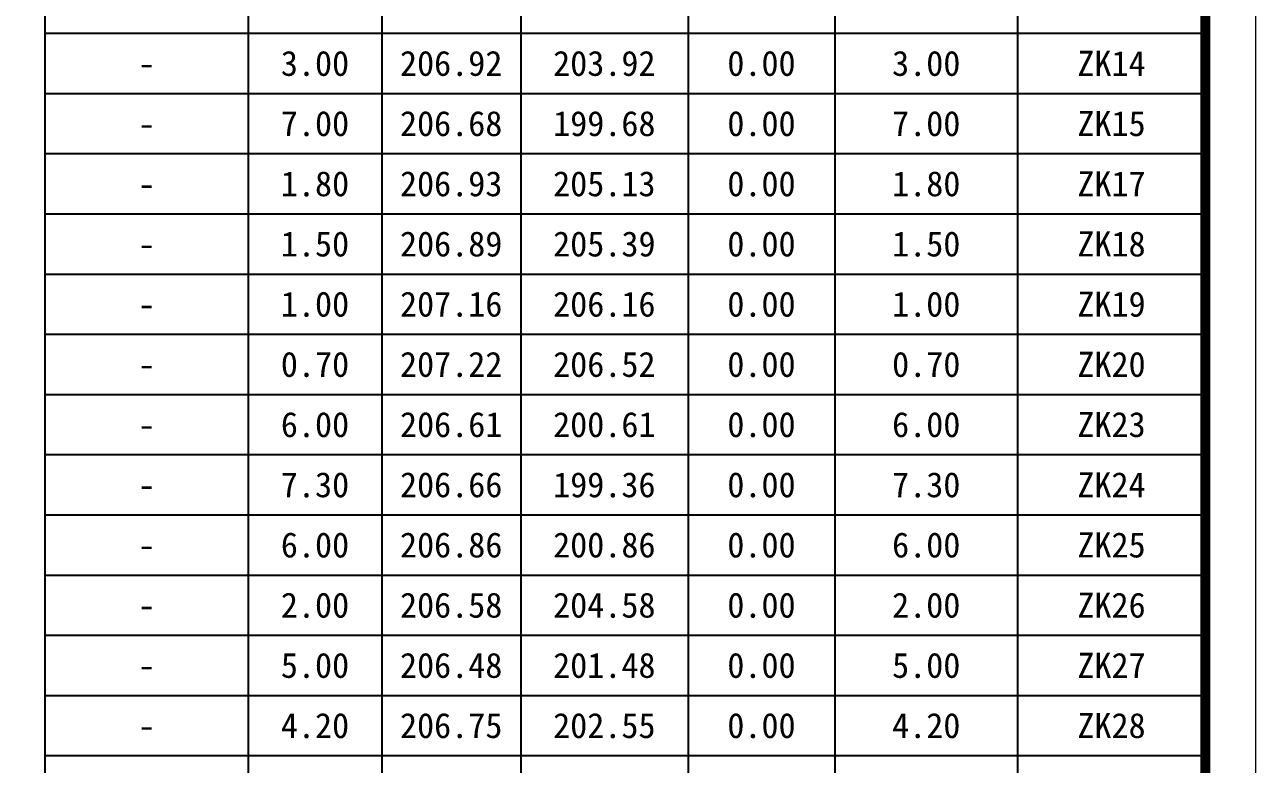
# Model space of a CAD drawing. Header units: millimetres. Extents: x 928 to 1798, y 854 to 1152.
# Drawn here: x 1015.6 to 1138.3, y 929.5 to 1003.3 of the extents above; entities that cross this region are included whole.
import ezdxf

# ---------------------------------------------------------------- set-up
doc = ezdxf.new("R2010")
doc.units = ezdxf.units.MM
doc.layers.add('不打印', color=7, linetype='Continuous', plot=False)
doc.styles.add('成果表转DWG表体', font='simfang_0.ttf', dxfattribs={"height": 2.5})

# ---------------------------------------------------------------- blocks, each defined once
blk = doc.blocks.new('地层图框模板（昇龙1）.dwg', base_point=(25, 269))
at = {"const_width": 1}
blk.add_lwpolyline([(25, 5), (205, 5), (205, 292), (25, 292), (25, 5), (205, 5)], dxfattribs=at)
at = {"layer": '不打印', "const_width": 0.15}
blk.add_lwpolyline([(0, 0), (210, 0), (210, 297), (0, 297), (0, 0)], dxfattribs=at)

msp = doc.modelspace()

# ---------------------------------------------------------------- linework, layer by layer
at = {"color": 0}
for points in [[(1017.59, 882.4), (1017.59, 1110.4)], [(1017.59, 1002.4), (1017.59, 1008.4)], [(1037.86, 1002.4), (1037.86, 1008.4)], [(1037.86, 1002.4), (1037.86, 1008.4)], [(1051.19, 1002.4), (1051.19, 1008.4)], [(1051.19, 1002.4), (1051.19, 1008.4)], [(1065.04, 1002.4), (1065.04, 1008.4)], [(1065.04, 1002.4), (1065.04, 1008.4)], [(1081.71, 1002.4), (1081.71, 1008.4)], [(1081.71, 1002.4), (1081.71, 1008.4)], [(1096.33, 1002.4), (1096.33, 1008.4)], [(1096.33, 1002.4), (1096.33, 1008.4)], [(1114.54, 1002.4), (1114.54, 1008.4)], [(1114.54, 1002.4), (1114.54, 1008.4)], [(1133.26, 1002.4), (1133.26, 1008.4)], [(1017.59, 1002.4), (1037.86, 1002.4)], [(1017.59, 1002.4), (1037.86, 1002.4)], [(1017.59, 996.4), (1017.59, 1002.4)], [(1037.86, 1002.4), (1051.19, 1002.4)], [(1037.86, 996.4), (1037.86, 1002.4)], [(1037.86, 1002.4), (1051.19, 1002.4)], [(1037.86, 996.4), (1037.86, 1002.4)], [(1051.19, 1002.4), (1065.04, 1002.4)], [(1051.19, 996.4), (1051.19, 1002.4)], [(1051.19, 1002.4), (1065.04, 1002.4)], [(1051.19, 996.4), (1051.19, 1002.4)], [(1065.04, 1002.4), (1081.71, 1002.4)], [(1065.04, 996.4), (1065.04, 1002.4)], [(1065.04, 1002.4), (1081.71, 1002.4)], [(1065.04, 996.4), (1065.04, 1002.4)], [(1081.71, 1002.4), (1096.33, 1002.4)], [(1081.71, 996.4), (1081.71, 1002.4)], [(1081.71, 1002.4), (1096.33, 1002.4)], [(1081.71, 996.4), (1081.71, 1002.4)], [(1096.33, 1002.4), (1114.54, 1002.4)], [(1096.33, 996.4), (1096.33, 1002.4)], [(1096.33, 1002.4), (1114.54, 1002.4)], [(1096.33, 996.4), (1096.33, 1002.4)], [(1114.54, 1002.4), (1133.26, 1002.4)], [(1114.54, 996.4), (1114.54, 1002.4)], [(1114.54, 1002.4), (1133.26, 1002.4)], [(1114.54, 996.4), (1114.54, 1002.4)], [(1133.26, 996.4), (1133.26, 1002.4)], [(1017.59, 996.4), (1037.86, 996.4)], [(1017.59, 996.4), (1037.86, 996.4)], [(1017.59, 990.4), (1017.59, 996.4)], [(1037.86, 996.4), (1051.19, 996.4)], [(1037.86, 990.4), (1037.86, 996.4)], [(1037.86, 996.4), (1051.19, 996.4)], [(1037.86, 990.4), (1037.86, 996.4)], [(1051.19, 996.4), (1065.04, 996.4)], [(1051.19, 990.4), (1051.19, 996.4)], [(1051.19, 996.4), (1065.04, 996.4)], [(1051.19, 990.4), (1051.19, 996.4)], [(1065.04, 996.4), (1081.71, 996.4)], [(1065.04, 990.4), (1065.04, 996.4)], [(1065.04, 996.4), (1081.71, 996.4)], [(1065.04, 990.4), (1065.04, 996.4)], [(1081.71, 996.4), (1096.33, 996.4)], [(1081.71, 990.4), (1081.71, 996.4)], [(1081.71, 996.4), (1096.33, 996.4)], [(1081.71, 990.4), (1081.71, 996.4)], [(1096.33, 996.4), (1114.54, 996.4)], [(1096.33, 990.4), (1096.33, 996.4)], [(1096.33, 996.4), (1114.54, 996.4)], [(1096.33, 990.4), (1096.33, 996.4)], [(1114.54, 996.4), (1133.26, 996.4)], [(1114.54, 990.4), (1114.54, 996.4)], [(1114.54, 996.4), (1133.26, 996.4)], [(1114.54, 990.4), (1114.54, 996.4)], [(1133.26, 990.4), (1133.26, 996.4)], [(1017.59, 990.4), (1037.86, 990.4)], [(1017.59, 990.4), (1037.86, 990.4)], [(1017.59, 984.4), (1017.59, 990.4)], [(1037.86, 990.4), (1051.19, 990.4)], [(1037.86, 984.4), (1037.86, 990.4)], [(1037.86, 990.4), (1051.19, 990.4)], [(1037.86, 984.4), (1037.86, 990.4)], [(1051.19, 990.4), (1065.04, 990.4)], [(1051.19, 984.4), (1051.19, 990.4)], [(1051.19, 990.4), (1065.04, 990.4)], [(1051.19, 984.4), (1051.19, 990.4)], [(1065.04, 990.4), (1081.71, 990.4)], [(1065.04, 984.4), (1065.04, 990.4)], [(1065.04, 990.4), (1081.71, 990.4)], [(1065.04, 984.4), (1065.04, 990.4)], [(1081.71, 990.4), (1096.33, 990.4)], [(1081.71, 984.4), (1081.71, 990.4)], [(1081.71, 990.4), (1096.33, 990.4)], [(1081.71, 984.4), (1081.71, 990.4)], [(1096.33, 990.4), (1114.54, 990.4)], [(1096.33, 984.4), (1096.33, 990.4)], [(1096.33, 990.4), (1114.54, 990.4)], [(1096.33, 984.4), (1096.33, 990.4)], [(1114.54, 990.4), (1133.26, 990.4)], [(1114.54, 984.4), (1114.54, 990.4)], [(1114.54, 990.4), (1133.26, 990.4)], [(1114.54, 984.4), (1114.54, 990.4)], [(1133.26, 984.4), (1133.26, 990.4)], [(1017.59, 984.4), (1037.86, 984.4)], [(1017.59, 984.4), (1037.86, 984.4)], [(1017.59, 978.4), (1017.59, 984.4)], [(1037.86, 984.4), (1051.19, 984.4)], [(1037.86, 978.4), (1037.86, 984.4)], [(1037.86, 984.4), (1051.19, 984.4)], [(1037.86, 978.4), (1037.86, 984.4)], [(1051.19, 984.4), (1065.04, 984.4)], [(1051.19, 978.4), (1051.19, 984.4)], [(1051.19, 984.4), (1065.04, 984.4)], [(1051.19, 978.4), (1051.19, 984.4)], [(1065.04, 984.4), (1081.71, 984.4)], [(1065.04, 978.4), (1065.04, 984.4)], [(1065.04, 984.4), (1081.71, 984.4)], [(1065.04, 978.4), (1065.04, 984.4)], [(1081.71, 984.4), (1096.33, 984.4)], [(1081.71, 978.4), (1081.71, 984.4)], [(1081.71, 984.4), (1096.33, 984.4)], [(1081.71, 978.4), (1081.71, 984.4)], [(1096.33, 984.4), (1114.54, 984.4)], [(1096.33, 978.4), (1096.33, 984.4)], [(1096.33, 984.4), (1114.54, 984.4)], [(1096.33, 978.4), (1096.33, 984.4)], [(1114.54, 984.4), (1133.26, 984.4)], [(1114.54, 978.4), (1114.54, 984.4)], [(1114.54, 984.4), (1133.26, 984.4)], [(1114.54, 978.4), (1114.54, 984.4)], [(1133.26, 978.4), (1133.26, 984.4)], [(1017.59, 978.4), (1037.86, 978.4)], [(1017.59, 978.4), (1037.86, 978.4)], [(1017.59, 972.4), (1017.59, 978.4)], [(1037.86, 978.4), (1051.19, 978.4)], [(1037.86, 972.4), (1037.86, 978.4)], [(1037.86, 978.4), (1051.19, 978.4)], [(1037.86, 972.4), (1037.86, 978.4)], [(1051.19, 978.4), (1065.04, 978.4)], [(1051.19, 972.4), (1051.19, 978.4)], [(1051.19, 978.4), (1065.04, 978.4)], [(1051.19, 972.4), (1051.19, 978.4)], [(1065.04, 978.4), (1081.71, 978.4)], [(1065.04, 972.4), (1065.04, 978.4)], [(1065.04, 978.4), (1081.71, 978.4)], [(1065.04, 972.4), (1065.04, 978.4)], [(1081.71, 978.4), (1096.33, 978.4)], [(1081.71, 972.4), (1081.71, 978.4)], [(1081.71, 978.4), (1096.33, 978.4)], [(1081.71, 972.4), (1081.71, 978.4)], [(1096.33, 978.4), (1114.54, 978.4)], [(1096.33, 972.4), (1096.33, 978.4)], [(1096.33, 978.4), (1114.54, 978.4)], [(1096.33, 972.4), (1096.33, 978.4)], [(1114.54, 978.4), (1133.26, 978.4)], [(1114.54, 972.4), (1114.54, 978.4)], [(1114.54, 978.4), (1133.26, 978.4)], [(1114.54, 972.4), (1114.54, 978.4)], [(1133.26, 972.4), (1133.26, 978.4)], [(1017.59, 972.4), (1037.86, 972.4)], [(1017.59, 972.4), (1037.86, 972.4)], [(1017.59, 966.4), (1017.59, 972.4)], [(1037.86, 972.4), (1051.19, 972.4)], [(1037.86, 966.4), (1037.86, 972.4)], [(1037.86, 972.4), (1051.19, 972.4)], [(1037.86, 966.4), (1037.86, 972.4)], [(1051.19, 972.4), (1065.04, 972.4)], [(1051.19, 966.4), (1051.19, 972.4)], [(1051.19, 972.4), (1065.04, 972.4)], [(1051.19, 966.4), (1051.19, 972.4)], [(1065.04, 972.4), (1081.71, 972.4)], [(1065.04, 966.4), (1065.04, 972.4)], [(1065.04, 972.4), (1081.71, 972.4)], [(1065.04, 966.4), (1065.04, 972.4)], [(1081.71, 972.4), (1096.33, 972.4)], [(1081.71, 966.4), (1081.71, 972.4)], [(1081.71, 972.4), (1096.33, 972.4)], [(1081.71, 966.4), (1081.71, 972.4)], [(1096.33, 972.4), (1114.54, 972.4)], [(1096.33, 966.4), (1096.33, 972.4)], [(1096.33, 972.4), (1114.54, 972.4)], [(1096.33, 966.4), (1096.33, 972.4)], [(1114.54, 972.4), (1133.26, 972.4)], [(1114.54, 966.4), (1114.54, 972.4)], [(1114.54, 972.4), (1133.26, 972.4)], [(1114.54, 966.4), (1114.54, 972.4)], [(1133.26, 966.4), (1133.26, 972.4)], [(1017.59, 966.4), (1037.86, 966.4)], [(1017.59, 966.4), (1037.86, 966.4)], [(1017.59, 960.4), (1017.59, 966.4)], [(1037.86, 966.4), (1051.19, 966.4)], [(1037.86, 960.4), (1037.86, 966.4)], [(1037.86, 966.4), (1051.19, 966.4)], [(1037.86, 960.4), (1037.86, 966.4)], [(1051.19, 966.4), (1065.04, 966.4)], [(1051.19, 960.4), (1051.19, 966.4)], [(1051.19, 966.4), (1065.04, 966.4)], [(1051.19, 960.4), (1051.19, 966.4)], [(1065.04, 966.4), (1081.71, 966.4)], [(1065.04, 960.4), (1065.04, 966.4)], [(1065.04, 966.4), (1081.71, 966.4)], [(1065.04, 960.4), (1065.04, 966.4)], [(1081.71, 966.4), (1096.33, 966.4)], [(1081.71, 960.4), (1081.71, 966.4)], [(1081.71, 966.4), (1096.33, 966.4)], [(1081.71, 960.4), (1081.71, 966.4)], [(1096.33, 966.4), (1114.54, 966.4)], [(1096.33, 960.4), (1096.33, 966.4)], [(1096.33, 966.4), (1114.54, 966.4)], [(1096.33, 960.4), (1096.33, 966.4)], [(1114.54, 966.4), (1133.26, 966.4)], [(1114.54, 960.4), (1114.54, 966.4)], [(1114.54, 966.4), (1133.26, 966.4)], [(1114.54, 960.4), (1114.54, 966.4)], [(1133.26, 960.4), (1133.26, 966.4)], [(1017.59, 960.4), (1037.86, 960.4)], [(1017.59, 960.4), (1037.86, 960.4)], [(1017.59, 954.4), (1017.59, 960.4)], [(1037.86, 960.4), (1051.19, 960.4)], [(1037.86, 954.4), (1037.86, 960.4)], [(1037.86, 960.4), (1051.19, 960.4)], [(1037.86, 954.4), (1037.86, 960.4)], [(1051.19, 960.4), (1065.04, 960.4)], [(1051.19, 954.4), (1051.19, 960.4)], [(1051.19, 960.4), (1065.04, 960.4)], [(1051.19, 954.4), (1051.19, 960.4)], [(1065.04, 960.4), (1081.71, 960.4)], [(1065.04, 954.4), (1065.04, 960.4)], [(1065.04, 960.4), (1081.71, 960.4)], [(1065.04, 954.4), (1065.04, 960.4)], [(1081.71, 960.4), (1096.33, 960.4)], [(1081.71, 954.4), (1081.71, 960.4)], [(1081.71, 960.4), (1096.33, 960.4)], [(1081.71, 954.4), (1081.71, 960.4)], [(1096.33, 960.4), (1114.54, 960.4)], [(1096.33, 954.4), (1096.33, 960.4)], [(1096.33, 960.4), (1114.54, 960.4)], [(1096.33, 954.4), (1096.33, 960.4)], [(1114.54, 960.4), (1133.26, 960.4)], [(1114.54, 954.4), (1114.54, 960.4)], [(1114.54, 960.4), (1133.26, 960.4)], [(1114.54, 954.4), (1114.54, 960.4)], [(1133.26, 954.4), (1133.26, 960.4)], [(1017.59, 954.4), (1037.86, 954.4)], [(1017.59, 954.4), (1037.86, 954.4)], [(1017.59, 948.4), (1017.59, 954.4)], [(1037.86, 954.4), (1051.19, 954.4)], [(1037.86, 948.4), (1037.86, 954.4)], [(1037.86, 954.4), (1051.19, 954.4)], [(1037.86, 948.4), (1037.86, 954.4)], [(1051.19, 954.4), (1065.04, 954.4)], [(1051.19, 948.4), (1051.19, 954.4)], [(1051.19, 954.4), (1065.04, 954.4)], [(1051.19, 948.4), (1051.19, 954.4)], [(1065.04, 954.4), (1081.71, 954.4)], [(1065.04, 948.4), (1065.04, 954.4)], [(1065.04, 954.4), (1081.71, 954.4)], [(1065.04, 948.4), (1065.04, 954.4)], [(1081.71, 954.4), (1096.33, 954.4)], [(1081.71, 948.4), (1081.71, 954.4)], [(1081.71, 954.4), (1096.33, 954.4)], [(1081.71, 948.4), (1081.71, 954.4)], [(1096.33, 954.4), (1114.54, 954.4)], [(1096.33, 948.4), (1096.33, 954.4)], [(1096.33, 954.4), (1114.54, 954.4)], [(1096.33, 948.4), (1096.33, 954.4)], [(1114.54, 954.4), (1133.26, 954.4)], [(1114.54, 948.4), (1114.54, 954.4)], [(1114.54, 954.4), (1133.26, 954.4)], [(1114.54, 948.4), (1114.54, 954.4)], [(1133.26, 948.4), (1133.26, 954.4)], [(1017.59, 948.4), (1037.86, 948.4)], [(1017.59, 948.4), (1037.86, 948.4)], [(1017.59, 942.4), (1017.59, 948.4)], [(1037.86, 948.4), (1051.19, 948.4)], [(1037.86, 942.4), (1037.86, 948.4)], [(1037.86, 948.4), (1051.19, 948.4)], [(1037.86, 942.4), (1037.86, 948.4)], [(1051.19, 948.4), (1065.04, 948.4)], [(1051.19, 942.4), (1051.19, 948.4)], [(1051.19, 948.4), (1065.04, 948.4)], [(1051.19, 942.4), (1051.19, 948.4)], [(1065.04, 948.4), (1081.71, 948.4)], [(1065.04, 942.4), (1065.04, 948.4)], [(1065.04, 948.4), (1081.71, 948.4)], [(1065.04, 942.4), (1065.04, 948.4)], [(1081.71, 948.4), (1096.33, 948.4)], [(1081.71, 942.4), (1081.71, 948.4)], [(1081.71, 948.4), (1096.33, 948.4)], [(1081.71, 942.4), (1081.71, 948.4)], [(1096.33, 948.4), (1114.54, 948.4)], [(1096.33, 942.4), (1096.33, 948.4)], [(1096.33, 948.4), (1114.54, 948.4)], [(1096.33, 942.4), (1096.33, 948.4)], [(1114.54, 948.4), (1133.26, 948.4)], [(1114.54, 942.4), (1114.54, 948.4)], [(1114.54, 948.4), (1133.26, 948.4)], [(1114.54, 942.4), (1114.54, 948.4)], [(1133.26, 942.4), (1133.26, 948.4)], [(1017.59, 942.4), (1037.86, 942.4)], [(1017.59, 942.4), (1037.86, 942.4)], [(1017.59, 936.4), (1017.59, 942.4)], [(1037.86, 942.4), (1051.19, 942.4)], [(1037.86, 936.4), (1037.86, 942.4)], [(1037.86, 942.4), (1051.19, 942.4)], [(1037.86, 936.4), (1037.86, 942.4)], [(1051.19, 942.4), (1065.04, 942.4)], [(1051.19, 936.4), (1051.19, 942.4)], [(1051.19, 942.4), (1065.04, 942.4)], [(1051.19, 936.4), (1051.19, 942.4)], [(1065.04, 942.4), (1081.71, 942.4)], [(1065.04, 936.4), (1065.04, 942.4)], [(1065.04, 942.4), (1081.71, 942.4)], [(1065.04, 936.4), (1065.04, 942.4)], [(1081.71, 942.4), (1096.33, 942.4)], [(1081.71, 936.4), (1081.71, 942.4)], [(1081.71, 942.4), (1096.33, 942.4)], [(1081.71, 936.4), (1081.71, 942.4)], [(1096.33, 942.4), (1114.54, 942.4)], [(1096.33, 936.4), (1096.33, 942.4)], [(1096.33, 942.4), (1114.54, 942.4)], [(1096.33, 936.4), (1096.33, 942.4)], [(1114.54, 942.4), (1133.26, 942.4)], [(1114.54, 936.4), (1114.54, 942.4)], [(1114.54, 942.4), (1133.26, 942.4)], [(1114.54, 936.4), (1114.54, 942.4)], [(1133.26, 936.4), (1133.26, 942.4)], [(1017.59, 936.4), (1037.86, 936.4)], [(1017.59, 936.4), (1037.86, 936.4)], [(1017.59, 930.4), (1017.59, 936.4)], [(1037.86, 936.4), (1051.19, 936.4)], [(1037.86, 930.4), (1037.86, 936.4)], [(1037.86, 936.4), (1051.19, 936.4)], [(1037.86, 930.4), (1037.86, 936.4)], [(1051.19, 936.4), (1065.04, 936.4)], [(1051.19, 930.4), (1051.19, 936.4)], [(1051.19, 936.4), (1065.04, 936.4)], [(1051.19, 930.4), (1051.19, 936.4)], [(1065.04, 936.4), (1081.71, 936.4)], [(1065.04, 930.4), (1065.04, 936.4)], [(1065.04, 936.4), (1081.71, 936.4)], [(1065.04, 930.4), (1065.04, 936.4)], [(1081.71, 936.4), (1096.33, 936.4)], [(1081.71, 930.4), (1081.71, 936.4)], [(1081.71, 936.4), (1096.33, 936.4)], [(1081.71, 930.4), (1081.71, 936.4)], [(1096.33, 936.4), (1114.54, 936.4)], [(1096.33, 930.4), (1096.33, 936.4)], [(1096.33, 936.4), (1114.54, 936.4)], [(1096.33, 930.4), (1096.33, 936.4)], [(1114.54, 936.4), (1133.26, 936.4)], [(1114.54, 930.4), (1114.54, 936.4)], [(1114.54, 936.4), (1133.26, 936.4)], [(1114.54, 930.4), (1114.54, 936.4)], [(1133.26, 930.4), (1133.26, 936.4)], [(1017.59, 930.4), (1037.86, 930.4)], [(1017.59, 930.4), (1037.86, 930.4)], [(1017.59, 924.4), (1017.59, 930.4)], [(1037.86, 930.4), (1051.19, 930.4)], [(1037.86, 924.4), (1037.86, 930.4)], [(1037.86, 930.4), (1051.19, 930.4)], [(1037.86, 924.4), (1037.86, 930.4)], [(1051.19, 930.4), (1065.04, 930.4)], [(1051.19, 924.4), (1051.19, 930.4)], [(1051.19, 930.4), (1065.04, 930.4)], [(1051.19, 924.4), (1051.19, 930.4)], [(1065.04, 930.4), (1081.71, 930.4)], [(1065.04, 924.4), (1065.04, 930.4)], [(1065.04, 930.4), (1081.71, 930.4)], [(1065.04, 924.4), (1065.04, 930.4)], [(1081.71, 930.4), (1096.33, 930.4)], [(1081.71, 924.4), (1081.71, 930.4)], [(1081.71, 930.4), (1096.33, 930.4)], [(1081.71, 924.4), (1081.71, 930.4)], [(1096.33, 930.4), (1114.54, 930.4)], [(1096.33, 924.4), (1096.33, 930.4)], [(1096.33, 930.4), (1114.54, 930.4)], [(1096.33, 924.4), (1096.33, 930.4)], [(1114.54, 930.4), (1133.26, 930.4)], [(1114.54, 924.4), (1114.54, 930.4)], [(1114.54, 930.4), (1133.26, 930.4)], [(1114.54, 924.4), (1114.54, 930.4)], [(1133.26, 924.4), (1133.26, 930.4)]]:
    msp.add_lwpolyline(points, dxfattribs=at)

# ---------------------------------------------------------------- block references
msp.add_blockref('地层图框模板（昇龙1）.dwg', (953.22, 1123.57))

# ---------------------------------------------------------------- texts
at = {"color": 0, "style": '成果表转DWG表体'}
for s, p in [('3.00', (1041.09, 998.15)), ('206.92', (1052.96, 998.15)), ('203.92', (1068.22, 998.15)), ('0.00', (1085.58, 998.15)), ('3.00', (1102, 998.15)), ('ZK14', (1120.46, 998.15)), ('-', (1026.87, 998.15)), ('7.00', (1041.09, 992.15)), ('206.68', (1052.96, 992.15)), ('199.68', (1068.22, 992.15)), ('0.00', (1085.58, 992.15)), ('7.00', (1102, 992.15)), ('ZK15', (1120.46, 992.15)), ('-', (1026.87, 992.15)), ('1.80', (1041.09, 986.15)), ('206.93', (1052.96, 986.15)), ('205.13', (1068.22, 986.15)), ('0.00', (1085.58, 986.15)), ('1.80', (1102, 986.15)), ('ZK17', (1120.46, 986.15)), ('-', (1026.87, 986.15)), ('1.50', (1041.09, 980.15)), ('206.89', (1052.96, 980.15)), ('205.39', (1068.22, 980.15)), ('0.00', (1085.58, 980.15)), ('1.50', (1102, 980.15)), ('ZK18', (1120.46, 980.15)), ('-', (1026.87, 980.15)), ('1.00', (1041.09, 974.15)), ('207.16', (1052.96, 974.15)), ('206.16', (1068.22, 974.15)), ('0.00', (1085.58, 974.15)), ('1.00', (1102, 974.15)), ('ZK19', (1120.46, 974.15)), ('-', (1026.87, 974.15)), ('0.70', (1041.09, 968.15)), ('207.22', (1052.96, 968.15)), ('206.52', (1068.22, 968.15)), ('0.00', (1085.58, 968.15)), ('0.70', (1102, 968.15)), ('ZK20', (1120.46, 968.15)), ('-', (1026.87, 968.15)), ('6.00', (1041.09, 962.15)), ('206.61', (1052.96, 962.15)), ('200.61', (1068.22, 962.15)), ('0.00', (1085.58, 962.15)), ('6.00', (1102, 962.15)), ('ZK23', (1120.46, 962.15)), ('-', (1026.87, 962.15)), ('7.30', (1041.09, 956.15)), ('206.66', (1052.96, 956.15)), ('199.36', (1068.22, 956.15)), ('0.00', (1085.58, 956.15)), ('7.30', (1102, 956.15)), ('ZK24', (1120.46, 956.15)), ('-', (1026.87, 956.15)), ('6.00', (1041.09, 950.15)), ('206.86', (1052.96, 950.15)), ('200.86', (1068.22, 950.15)), ('0.00', (1085.58, 950.15)), ('6.00', (1102, 950.15)), ('ZK25', (1120.46, 950.15)), ('-', (1026.87, 950.15)), ('2.00', (1041.09, 944.15)), ('206.58', (1052.96, 944.15)), ('204.58', (1068.22, 944.15)), ('0.00', (1085.58, 944.15)), ('2.00', (1102, 944.15)), ('ZK26', (1120.46, 944.15)), ('-', (1026.87, 944.15)), ('5.00', (1041.09, 938.15)), ('206.48', (1052.96, 938.15)), ('201.48', (1068.22, 938.15)), ('0.00', (1085.58, 938.15)), ('5.00', (1102, 938.15)), ('ZK27', (1120.46, 938.15)), ('-', (1026.87, 938.15)), ('4.20', (1041.09, 932.15)), ('206.75', (1052.96, 932.15)), ('202.55', (1068.22, 932.15)), ('0.00', (1085.58, 932.15)), ('4.20', (1102, 932.15)), ('ZK28', (1120.46, 932.15)), ('-', (1026.87, 932.15))]:
    msp.add_text(s, height=2.5, dxfattribs=at).set_placement(p)

doc.saveas('drawing.dxf')
